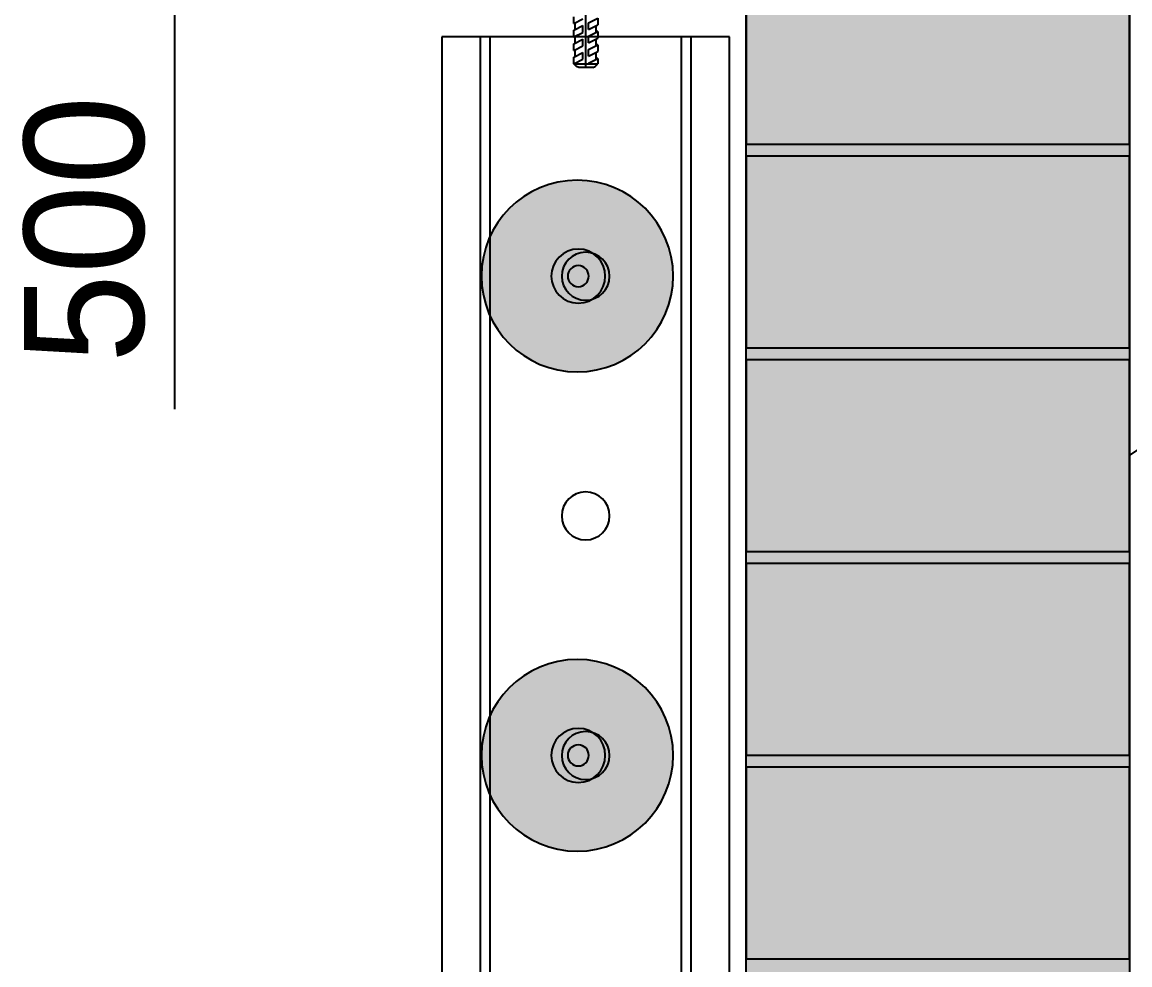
# Model space of a CAD drawing. Header units: millimetres. Extents: x -1985 to 969, y 203 to 500.
# Drawn here: x -1909.01 to -1885.9, y 317.39 to 337.06 of the extents above; entities that cross this region are included whole.
import ezdxf

# ---------------------------------------------------------------- set-up
doc = ezdxf.new("R2010")
doc.units = ezdxf.units.MM
for name, color, linetype in [('А_1500_90', 7, 'Continuous'), ('Подхват', 252, 'Continuous'), ('ШПАЛА', 7, 'Continuous')]:
    doc.layers.add(name, color=color, linetype=linetype)

# ---------------------------------------------------------------- blocks, each defined once
blk = doc.blocks.new('A$C58D363DF')
at = {"layer": 'Подхват', "color": 252}
for p, q in [((-3821.4, -115.3), (-1321.4, -115.3)), ((-1321.4, -115.3), (-1321.4, -415.3)), ((-3821.4, -155.3), (-1321.4, -155.3)), ((-3821.4, -165.3), (-1321.4, -165.3)), ((-1321.4, -365.3), (-3821.4, -365.3)), ((-1321.4, -375.3), (-3821.4, -375.3)), ((-1321.4, -415.3), (-3821.4, -415.3))]:
    blk.add_line(p, q, dxfattribs=at)
for centre in [(-2071.3, -265.3), (-1821.3, -265.3), (-1571.3, -265.3)]:
    blk.add_circle(centre, 25, dxfattribs=at)
blk = doc.blocks.new('Метал. анкер')
h = blk.add_hatch(color=3)
edge = h.paths.add_edge_path(flags=16)
edge.add_arc((-135428.3, -15828.9), 28.2, 0, 360)
edge = h.paths.add_edge_path()
edge.add_arc((-135428.4, -15827.9), 100, 0, 360)
h = blk.add_hatch(color=0)
edge = h.paths.add_edge_path()
edge.add_arc((-135428.3, -15828.9), 28.2, 0, 360)
edge = h.paths.add_edge_path(flags=17)
edge.add_arc((-135428.3, -15828.9), 11, 0, 360)
h = blk.add_hatch(color=4)
edge = h.paths.add_edge_path()
edge.add_arc((-135428.3, -15828.9), 11, 0, 360)
at = {"color": 0}
for centre, radius in [((-135428.4, -15827.9), 100), ((-135428.3, -15828.9), 28.2)]:
    blk.add_circle(centre, radius, dxfattribs=at)
blk.add_circle((-135428.3, -15828.9), 11)
blk = doc.blocks.new('основной')
at = {"layer": 'ШПАЛА', "color": 0, "extrusion": (0, 0, -1), "xscale": -1, "zscale": -1, "rotation": 90}
for p in [(-383847, -242272.2), (-383847, -242772.2)]:
    blk.add_blockref('Метал. анкер', p, dxfattribs=at)
blk = doc.blocks.new('196')
at = {"layer": 'А_1500_90'}
for p, q in [((-12.5, 51.6), (-12.5, 44.6)), ((-2.9, 46.7), (-12.5, 51.6)), ((-2.9, 39.7), (-2.9, 46.7)), ((12.5, 45.9), (3, 50.7)), ((11, 39.6), (11, 46.7)), ((12.5, 45.9), (12.5, 52.9)), ((-2.9, 39.7), (-12.5, 44.6)), ((-12.5, 37.6), (-12.5, 30.6)), ((-12.5, 37.6), (-11, 37.6)), ((-2.9, 32.7), (-12.5, 37.6)), ((-11, 36.9), (-11, 43.9)), ((12.5, 38.9), (3, 43.7)), ((3, 36.7), (3, 43.7)), ((12.5, 31.9), (3, 36.7)), ((12.5, 45.9), (11, 45.9)), ((12.5, 31.9), (12.5, 38.9)), ((-2.9, 25.7), (-12.5, 30.6)), ((-12.5, 23.6), (-11, 23.6)), ((-12.5, 23.6), (-12.5, 16.6)), ((-2.9, 18.7), (-12.5, 23.6)), ((-11, 22.9), (-11, 29.9)), ((-2.9, 25.7), (-2.9, 32.7)), ((12.5, 24.9), (3, 29.7)), ((3, 22.7), (3, 29.7)), ((11, 25.6), (11, 32.6)), ((12.5, 31.9), (11, 31.9)), ((12.5, 17.9), (12.5, 24.9)), ((-2.9, 11.7), (-12.5, 16.6)), ((-11, 8.9), (-11, 15.9)), ((-2.9, 11.7), (-2.9, 18.7)), ((12.5, 17.9), (3, 22.7)), ((3, 8.7), (3, 15.7)), ((12.5, 10.9), (3, 15.7)), ((11, 11.6), (11, 18.6)), ((12.5, 17.9), (11, 17.9)), ((-12.5, 9.6), (-12.5, 4)), ((-2.9, 4.7), (-12.5, 9.6)), ((-12.5, 9.6), (-11, 9.6)), ((12.5, 4), (-12.5, 4)), ((-9.7, 1.2), (-12.5, 4)), ((-7.3, 0), (-9.7, 1.2)), ((-7.3, 0), (7.3, 0)), ((-2.9, 4), (-2.9, 4.7)), ((12.5, 4), (3, 8.7)), ((7.3, 0), (9.7, 1.2)), ((9.7, 1.2), (12.5, 4)), ((12.5, 4), (12.5, 10.9))]:
    blk.add_line(p, q, dxfattribs=at)
at = {"layer": 'А_1500_90', "color": 253}
blk.add_line((0, 0), (0, 57.7), dxfattribs=at)

msp = doc.modelspace()

# ---------------------------------------------------------------- hatches: boundary and pattern name
msp.add_hatch(color=9).paths.add_polyline_path([(-1893.906, 347.016), (-1885.906, 347.016), (-1885.906, 236.766), (-1893.906, 236.766)])

# ---------------------------------------------------------------- linework, layer by layer
msp.add_line((-1905.826, 338.984), (-1905.826, 328.984))
at = {"color": 8}
msp.add_line((-1885.906, 328.016), (-1870.444, 338.651), dxfattribs=at)
for points in [[(-1893.906, 347.016), (-1885.906, 347.016), (-1885.906, 236.766), (-1893.906, 236.766)], [(-1885.906, 338.516), (-1893.906, 338.516), (-1893.906, 334.516), (-1885.906, 334.516)], [(-1885.906, 334.266), (-1893.906, 334.266), (-1893.906, 330.266), (-1885.906, 330.266)], [(-1885.906, 330.016), (-1893.906, 330.016), (-1893.906, 326.016), (-1885.906, 326.016)], [(-1885.906, 325.766), (-1893.906, 325.766), (-1893.906, 321.766), (-1885.906, 321.766)], [(-1885.906, 321.516), (-1893.906, 321.516), (-1893.906, 317.516), (-1885.906, 317.516)]]:
    msp.add_lwpolyline(points, close=True)

# ---------------------------------------------------------------- block references
at = {"color": 250, "xscale": -0.01999999999998181, "yscale": 0.01999999999998181, "zscale": 0.02}
msp.add_blockref('196', (-1897.249, 336.112), dxfattribs=at)
at = {"color": 250, "xscale": -0.01999999999998181, "yscale": 0.01999999999998181, "zscale": 0.02, "rotation": 270}
msp.add_blockref('A$C58D363DF', (-1891.946, 363.184), dxfattribs=at)
at = {"xscale": -0.01999999999998181, "yscale": 0.01999999999998181, "zscale": 0.02}
msp.add_blockref('основной', (5462.956, 2468.638), dxfattribs=at)

# ---------------------------------------------------------------- texts
at = {"insert": (-1907.701, 332.734), "char_height": 2.5, "attachment_point": 5, "rotation": 90}
msp.add_mtext('500', dxfattribs=at)

doc.saveas('drawing.dxf')
